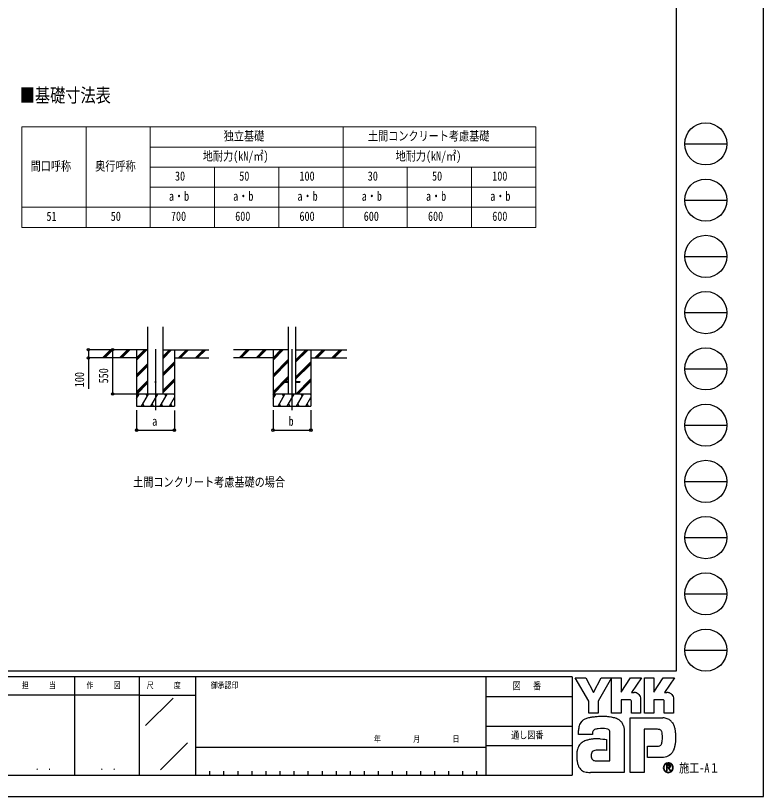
# Model space of a CAD drawing. Units: millimetres, scale not verified. Extents: x -14718 to 14718, y -10395 to 10395.
# Drawn here: x 5408 to 14718, y -10395 to -678 of the extents above; entities that cross this region are included whole.
import ezdxf
from ezdxf.enums import TextEntityAlignment as Align

# ---------------------------------------------------------------- set-up
doc = ezdxf.new("R2010")
doc.units = ezdxf.units.MM
doc.header["$LTSCALE"] = 50
doc.layers.add('0-1_TABLE1', color=7, linetype='Continuous', lineweight=18)
for name, color, linetype in [('0-2_USER1', 3, 'Continuous'), ('0-3_YKK_12', 2, 'Continuous'), ('0-4_YKK_13', 4, 'Continuous'), ('0-5_YKK_A1', 4, 'Continuous'), ('0-6_YKK_D', 6, 'Continuous'), ('0-7_YKK_ZWAK', 7, 'Continuous')]:
    doc.layers.add(name, color=color, linetype=linetype)
doc.styles.add('ＭＳ ゴシック', font='')
doc.styles.get('ＭＳ ゴシック').set_extended_font_data('MS Gothic')

msp = doc.modelspace()

# ---------------------------------------------------------------- linework, layer by layer
at = {"layer": '0-1_TABLE1'}
for p, q in [((5484.67, -2063.51), (11884.67, -2063.51)), ((5484.67, -2063.51), (5484.67, -3313.51)), ((6284.67, -2063.51), (6284.67, -3313.51)), ((7084.67, -2313.51), (11884.67, -2313.51)), ((7084.67, -2563.51), (11884.67, -2563.51)), ((7884.67, -2563.51), (7884.67, -3313.51)), ((8684.67, -2563.51), (8684.67, -3313.51)), ((10284.67, -2563.51), (10284.67, -3313.51)), ((11084.67, -2563.51), (11084.67, -3313.51)), ((7084.67, -2813.51), (11884.67, -2813.51))]:
    msp.add_line(p, q, dxfattribs=at)
for points in [[(7084.67, -2063.51), (7084.67, -2313.51), (7084.67, -3063.51), (7084.67, -3313.51)], [(9484.67, -2063.51), (9484.67, -2313.51), (9484.67, -2563.51), (9484.67, -2813.51), (9484.67, -3313.51)], [(11884.67, -2063.51), (11884.67, -2563.51), (11884.67, -2813.51), (11884.67, -3313.51)], [(5484.67, -3063.51), (7084.67, -3063.51), (7884.67, -3063.51), (8684.67, -3063.51), (9484.67, -3063.51), (11884.67, -3063.51)], [(5484.67, -3313.51), (6284.67, -3313.51), (11884.67, -3313.51)]]:
    msp.add_lwpolyline(points, dxfattribs=at)
at = {"layer": '0-3_YKK_12'}
for p, q in [((7149.84, -4828.29), (7149.84, -5587.5)), ((8848.3, -4828.29), (8848.3, -5587.5))]:
    msp.add_line(p, q, dxfattribs=at)
at = {"layer": '0-4_YKK_13'}
for p, q in [((8748.3, -5233), (8748.3, -5242)), ((8748.3, -5233), (8803.1, -5233)), ((8748.3, -5242), (8803.1, -5242)), ((8893.5, -5233), (8948.3, -5233)), ((8893.5, -5242), (8948.3, -5242)), ((8948.3, -5233), (8948.3, -5242))]:
    msp.add_line(p, q, dxfattribs=at)
msp.add_circle((7149.84, -5237.5), 5, dxfattribs=at)
at = {"layer": '0-5_YKK_A1'}
for p, q in [((7056.09, -5387.5), (7056.09, -4552.15)), ((7243.59, -5387.5), (7243.59, -4552.15)), ((8803.1, -4552.15), (8803.1, -5387.5)), ((8893.5, -4552.15), (8893.5, -5387.5)), ((7056.09, -4837.5), (6423.89, -4837.5)), ((6490.57, -4936.1), (6589.17, -4837.5)), ((6503.31, -4937.5), (6603.31, -4837.5)), ((6517.45, -4937.5), (6617.45, -4837.5)), ((6702.7, -4936.1), (6801.3, -4837.5)), ((6715.44, -4937.5), (6815.44, -4837.5)), ((6729.59, -4937.5), (6829.59, -4837.5)), ((6914.84, -4837.5), (6914.84, -5537.5)), ((6914.84, -4964.38), (7041.72, -4837.5)), ((6914.84, -4950.24), (7027.58, -4837.5)), ((6914.84, -4936.1), (7013.43, -4837.5)), ((7243.59, -4944), (7350.09, -4837.5)), ((7243.59, -4929.86), (7335.94, -4837.5)), ((7243.59, -4915.71), (7321.8, -4837.5)), ((7243.59, -4837.5), (7815.46, -4837.5)), ((7384.84, -4837.5), (7384.84, -5537.5)), ((7433.93, -4937.5), (7533.93, -4837.5)), ((7448.08, -4937.5), (7548.08, -4837.5)), ((7462.22, -4937.5), (7562.22, -4837.5)), ((7646.07, -4937.5), (7746.07, -4837.5)), ((7660.21, -4937.5), (7760.21, -4837.5)), ((7674.35, -4937.5), (7774.35, -4837.5)), ((8803.1, -4837.5), (8122.34, -4837.5)), ((8189.03, -4936.1), (8287.63, -4837.5)), ((8201.77, -4937.5), (8301.77, -4837.5)), ((8215.91, -4937.5), (8315.91, -4837.5)), ((8401.16, -4936.1), (8499.76, -4837.5)), ((8413.9, -4937.5), (8513.9, -4837.5)), ((8428.04, -4937.5), (8528.05, -4837.5)), ((8613.3, -4837.5), (8613.3, -5537.5)), ((8613.3, -4964.38), (8740.18, -4837.5)), ((8613.3, -4950.24), (8726.04, -4837.5)), ((8613.3, -4936.1), (8711.89, -4837.5)), ((8893.5, -4992.55), (9048.55, -4837.5)), ((8893.5, -4978.41), (9034.4, -4837.5)), ((8893.5, -4964.26), (9020.26, -4837.5)), ((8893.5, -4837.5), (9531.5, -4837.5)), ((9083.3, -4837.5), (9083.3, -5537.5)), ((9132.39, -4937.5), (9232.39, -4837.5)), ((9146.53, -4937.5), (9246.54, -4837.5)), ((9160.68, -4937.5), (9260.68, -4837.5)), ((9344.52, -4937.5), (9444.53, -4837.5)), ((9358.67, -4937.5), (9458.67, -4837.5)), ((9372.81, -4937.5), (9472.81, -4837.5)), ((6914.84, -4937.5), (6423.89, -4937.5)), ((7384.84, -4937.5), (7815.46, -4937.5)), ((8613.3, -4937.5), (8122.34, -4937.5)), ((9083.3, -4937.5), (9531.5, -4937.5)), ((6914.84, -5148.23), (7056.09, -5006.98)), ((6914.84, -5162.37), (7056.09, -5021.12)), ((6914.84, -5176.51), (7056.09, -5035.26)), ((7243.59, -5127.84), (7384.84, -4986.6)), ((7243.59, -5141.99), (7384.84, -5000.74)), ((7243.59, -5156.13), (7384.84, -5014.88)), ((8613.3, -5148.23), (8803.1, -4958.43)), ((8613.3, -5162.37), (8803.1, -4972.57)), ((8613.3, -5176.51), (8803.1, -4986.71)), ((8893.5, -5176.39), (9083.3, -4986.6)), ((8893.5, -5190.54), (9083.3, -5000.74)), ((8893.5, -5204.68), (9083.3, -5014.88)), ((6914.84, -5360.36), (7056.09, -5219.11)), ((6914.84, -5374.5), (7056.09, -5233.25)), ((7243.59, -5339.97), (7384.84, -5198.73)), ((7243.59, -5354.12), (7384.84, -5212.87)), ((7243.59, -5368.26), (7384.84, -5227.01)), ((8613.3, -5360.36), (8803.1, -5170.56)), ((8613.3, -5374.5), (8748.3, -5239.5)), ((8614.44, -5387.5), (8759.94, -5242)), ((8754.8, -5233), (8803.1, -5184.7)), ((8768.94, -5233), (8803.1, -5198.84)), ((8894.52, -5387.5), (9083.3, -5198.73)), ((8908.66, -5387.5), (9083.3, -5212.87)), ((8922.81, -5387.5), (9083.3, -5227.01)), ((6915.98, -5387.5), (7056.09, -5247.39)), ((7384.84, -5387.5), (6914.84, -5387.5)), ((6914.84, -5443.67), (6947.27, -5387.5)), ((6932.26, -5413.48), (6917.26, -5387.5)), ((6976.13, -5537.5), (7062.74, -5387.5)), ((7047.74, -5413.48), (7032.73, -5387.5)), ((7091.6, -5537.5), (7178.21, -5387.5)), ((7163.2, -5413.48), (7148.2, -5387.5)), ((7207.07, -5537.5), (7293.68, -5387.5)), ((7278.67, -5413.48), (7263.67, -5387.5)), ((7322.54, -5537.5), (7384.84, -5429.6)), ((7384.84, -5397.36), (7379.14, -5387.5)), ((9083.3, -5387.5), (8613.3, -5387.5)), ((8613.3, -5443.67), (8645.72, -5387.5)), ((8630.72, -5413.48), (8615.72, -5387.5)), ((8674.59, -5537.5), (8761.19, -5387.5)), ((8746.19, -5413.48), (8731.19, -5387.5)), ((8790.06, -5537.5), (8876.67, -5387.5)), ((8861.66, -5413.48), (8846.66, -5387.5)), ((8905.53, -5537.5), (8992.13, -5387.5)), ((8977.13, -5413.48), (8962.13, -5387.5)), ((9021, -5537.5), (9083.3, -5429.6)), ((9083.3, -5397.36), (9077.6, -5387.5)), ((6914.84, -5537.5), (7384.84, -5537.5)), ((6991.13, -5511.52), (7006.13, -5537.5)), ((7106.6, -5511.52), (7121.6, -5537.5)), ((7222.07, -5511.52), (7237.07, -5537.5)), ((7337.54, -5511.52), (7352.54, -5537.5)), ((8613.3, -5537.5), (9083.3, -5537.5)), ((8689.59, -5511.52), (8704.59, -5537.5)), ((8805.06, -5511.52), (8820.06, -5537.5)), ((8920.53, -5511.52), (8935.53, -5537.5)), ((9036, -5511.52), (9051, -5537.5))]:
    msp.add_line(p, q, dxfattribs=at)
at = {"layer": '0-6_YKK_D'}
for p, q in [((6489.5, -4837.5), (6313.84, -4837.5)), ((6648.78, -4837.5), (6613.84, -4837.5)), ((6614.84, -4837.5), (6614.84, -5387.5)), ((6489.5, -4937.5), (6313.84, -4937.5)), ((6913.84, -5387.5), (6613.84, -5387.5)), ((6914.84, -5587.5), (6914.84, -5838.5)), ((7384.84, -5591.57), (7384.84, -5838.5)), ((8613.3, -5587.5), (8613.3, -5838.5)), ((9083.3, -5587.5), (9083.3, -5838.5)), ((6914.84, -5837.5), (7384.84, -5837.5)), ((8613.3, -5837.5), (9083.3, -5837.5))]:
    msp.add_line(p, q, dxfattribs=at)
msp.add_lwpolyline([(6314.84, -4837.5), (6314.84, -4937.5), (6314.84, -5322.6)], dxfattribs=at)
for centre in [(6314.84, -4837.5), (6614.84, -4837.5), (6314.84, -4937.5), (6614.84, -5387.5), (6914.84, -5837.5), (7384.84, -5837.5), (8613.3, -5837.5), (9083.3, -5837.5)]:
    msp.add_circle(centre, 14.88, dxfattribs=at)
at = {"layer": '0-7_YKK_ZWAK'}
for p, q in [((13632.57, 9712.5), (13632.57, -8837.5)), ((13737.57, -2275), (14262.57, -2275)), ((13737.57, -2975), (14262.57, -2975)), ((13737.57, -3675), (14262.57, -3675)), ((13737.57, -4375), (14262.57, -4375)), ((13737.57, -5075), (14262.57, -5075)), ((13737.57, -5775), (14262.57, -5775)), ((13737.57, -6475), (14262.57, -6475)), ((13737.57, -7175), (14262.57, -7175)), ((13737.57, -7875), (14262.57, -7875)), ((13737.57, -8575), (14262.57, -8575)), ((13632.57, -8837.5), (-13667.43, -8837.5)), ((6142.57, -8907.5), (6142.57, -10132.5)), ((6947.57, -8907.5), (6947.57, -10132.5)), ((7647.57, -8907.5), (6947.57, -8907.5)), ((11261.32, -8907.5), (7647.57, -8907.5)), ((7647.57, -8907.5), (7647.57, -10132.5)), ((11261.32, -8907.5), (11261.32, -10132.5)), ((12337.57, -8907.5), (11261.32, -8907.5)), ((12337.57, -8907.5), (12337.57, -10132.5)), ((6947.57, -9135), (4532.57, -9135)), ((6947.57, -9135), (7647.57, -9135)), ((7024.87, -9514.02), (7367.63, -9171.25)), ((11261.32, -9152.5), (12337.57, -9152.5)), ((11261.32, -9520), (12337.57, -9520)), ((7212.35, -10065.96), (7549.12, -9729.19)), ((7647.57, -9782.5), (11261.32, -9782.5)), ((12337.57, -9765), (11261.32, -9765)), ((7822.57, -10080), (7822.57, -10132.5)), ((7997.57, -10080), (7997.57, -10132.5)), ((8172.57, -10080), (8172.57, -10132.5)), ((8347.57, -10080), (8347.57, -10132.5)), ((8522.57, -10080), (8522.57, -10132.5)), ((8697.57, -10080), (8697.57, -10132.5)), ((8872.57, -10080), (8872.57, -10132.5)), ((9047.57, -10080), (9047.57, -10132.5)), ((9222.57, -10080), (9222.57, -10132.5)), ((9397.57, -10080), (9397.57, -10132.5)), ((9572.57, -10080), (9572.57, -10132.5)), ((9747.57, -10080), (9747.57, -10132.5)), ((9922.57, -10080), (9922.57, -10132.5)), ((10097.57, -10080), (10097.57, -10132.5)), ((10272.57, -10080), (10272.57, -10132.5)), ((10447.57, -10080), (10447.57, -10132.5)), ((10622.57, -10080), (10622.57, -10132.5)), ((10797.57, -10080), (10797.57, -10132.5)), ((10972.57, -10080), (10972.57, -10132.5)), ((11147.57, -10080), (11147.57, -10132.5)), ((13533.36, -10093.93), (13533.36, -10093.93)), ((4532.57, -10132.5), (6947.57, -10132.5)), ((6947.57, -10132.5), (7647.57, -10132.5)), ((7647.57, -10132.5), (11261.32, -10132.5)), ((11261.32, -10132.5), (12337.57, -10132.5))]:
    msp.add_line(p, q, dxfattribs=at)
for points in [[(-14717.5, -10395), (14717.5, -10395), (14717.5, 10395), (-14717.5, 10395)], [(12376.07, -8918), (12504.91, -8918), (12601.65, -9100.35), (12698.14, -8918), (12827.07, -8918), (12661.85, -9211.97), (12661.85, -9359.47), (12544.34, -9359.47), (12544.34, -9208)]]:
    msp.add_lwpolyline(points, close=True, dxfattribs=at)
for points in [[(6947.57, -8907.5), (4532.57, -8907.5), (4532.57, -10132.5)], [(13056.91, -9193.13), (12945.69, -9193.13), (12945.69, -9359.34), (12827.2, -9359.34), (12827.2, -8918), (12945.69, -8918), (12945.69, -9098.55), (13062.24, -8918), (13201.44, -8918), (13076.56, -9100.74), (13080.98, -9100.74), (13085.87, -9100.74), (13090.88, -9100.74), (13095.71, -9100.74), (13100.03, -9100.74), (13103.51, -9100.74), (13105.84, -9100.74), (13106.68, -9100.74)], [(13466.29, -9193.13), (13355.19, -9193.13), (13355.19, -9359.47), (13236.64, -9359.47), (13236.64, -8918), (13355.19, -8918), (13355.19, -9098.55), (13471.61, -8918), (13610.81, -8918), (13485.93, -9100.74), (13490.4, -9100.74), (13495.31, -9100.74), (13500.33, -9100.74), (13505.15, -9100.74), (13509.45, -9100.74), (13512.91, -9100.74), (13515.22, -9100.74), (13516.06, -9100.74)], [(13140.77, -9107.75), (13154.92, -9115.83), (13166.9, -9126.37), (13176.54, -9138.92), (13183.64, -9153.02), (13188.04, -9168.24), (13189.54, -9184.12), (13189.54, -9359.76), (13073.94, -9359.76), (13073.94, -9209.93)], [(13550.19, -9107.75), (13564.38, -9115.83), (13576.41, -9126.37), (13586.09, -9138.92), (13593.24, -9153.02), (13597.66, -9168.24), (13599.18, -9184.12), (13599.18, -9359.47), (13483.31, -9359.47), (13483.31, -9209.93)], [(13401.04, -9560.27), (13234.18, -9560.27), (13234.18, -10097.5), (13059.31, -10097.5), (13059.31, -9417.77), (13465.73, -9417.77)], [(12976.98, -9517.08), (12981.95, -9537.16), (12984.76, -9558.65), (12985.65, -9581.55), (12985.65, -10097.5), (12563.43, -10097.5)], [(13575.5, -9465.79), (13586.9, -9480.19), (13595.45, -9494.13), (13601.41, -9506.75)], [(12616.79, -9563.09), (12608.65, -9567.67), (12602.31, -9573.26), (12597.51, -9579.79), (12594.02, -9587.18), (12591.62, -9595.36), (12590.06, -9604.24), (12589.12, -9613.76), (12588.55, -9623.84), (12413.61, -9624.26), (12414.12, -9600.33), (12415.09, -9573.45)], [(12683.81, -9679.35), (12716.93, -9681.53), (12742.96, -9684.45), (12759.99, -9687.18), (12766.09, -9688.81), (12766.09, -9822.65), (12746.73, -9820.61), (12725.5, -9819.46), (12703.76, -9819.02), (12682.9, -9819.08), (12664.29, -9819.47), (12649.29, -9819.98), (12639.29, -9820.43), (12635.65, -9820.62), (12620.52, -9823.39), (12607.47, -9827.72), (12596.51, -9833.64), (12587.63, -9841.19), (12580.84, -9850.39), (12576.14, -9861.27), (12573.53, -9873.85), (12573, -9888.17), (12574.67, -9903.91), (12578.01, -9916.93), (12582.82, -9927.46), (12588.89, -9935.76), (12596.01, -9942.08), (12603.97, -9946.67), (12612.56, -9949.77), (12621.56, -9951.63), (12807.42, -9951.63), (12807.42, -9607.76), (12807.47, -9600.94), (12807.12, -9594.28), (12806.24, -9587.85), (12804.75, -9581.76), (12802.52, -9576.09), (12799.45, -9570.92), (12795.43, -9566.34), (12790.36, -9562.44)], [(12790.36, -9562.44), (12779.46, -9558.16), (12762.03, -9554.53), (12739.79, -9551.86), (12714.48, -9550.43), (12687.79, -9550.54), (12661.47, -9552.49)], [(13460.39, -9663.49), (13460.17, -9641.21), (13459.11, -9621.14), (13456.6, -9603.52), (13452.03, -9588.57)], [(13560.97, -9873.4), (13544.82, -9885.95), (13528.01, -9895.82), (13510.64, -9903.18), (13492.85, -9908.22), (13474.77, -9911.11), (13456.52, -9912.03), (13276.76, -9912.03), (13276.76, -9770.82), (13378.13, -9770.82), (13396.82, -9770.56), (13413.25, -9768.97), (13427.35, -9764.83)], [(13561.12, -10019.09), (13561.04, -10017.04), (13560.78, -10015.06), (13560.36, -10013.17), (13559.77, -10011.36), (13559.01, -10009.64), (13558.09, -10008.03), (13557.02, -10006.53), (13555.78, -10005.14), (13554.16, -10003.71), (13552.36, -10002.46), (13550.39, -10001.4), (13548.26, -10000.52), (13545.97, -9999.84), (13543.54, -9999.35), (13540.97, -9999.05), (13538.27, -9998.95), (13511.74, -9998.95), (13511.74, -10076.99), (13519.76, -10076.99), (13519.76, -10006.91), (13538.27, -10006.91), (13540.18, -10006.97), (13541.98, -10007.16), (13543.66, -10007.47), (13545.22, -10007.9), (13546.65, -10008.45), (13547.95, -10009.11), (13549.11, -10009.89), (13550.13, -10010.78)], [(13553.26, -10019.09), (13552.77, -10022.84), (13551.43, -10025.8), (13549.41, -10028.05), (13546.91, -10029.69), (13544.1, -10030.8), (13541.17, -10031.49), (13538.29, -10031.84), (13535.65, -10031.93), (13528.71, -10031.93), (13532.21, -10037.89), (13555.13, -10077.25), (13564.3, -10077.25), (13542.2, -10039.37), (13544.27, -10038.96), (13546.24, -10038.43), (13548.12, -10037.8), (13549.88, -10037.06), (13551.54, -10036.21), (13553.08, -10035.25), (13554.49, -10034.19), (13555.78, -10033.01)]]:
    msp.add_lwpolyline(points, dxfattribs=at)
for centre in [(14000.07, -2275), (14000.07, -2975), (14000.07, -3675), (14000.07, -4375), (14000.07, -5075), (14000.07, -5775), (14000.07, -6475), (14000.07, -7175), (14000.07, -7875), (14000.07, -8575)]:
    msp.add_circle(centre, 262.5, dxfattribs=at)
for centre, radius, start, end in [((13106.86, -9188.16), 87.42, 78.26798, 90.11215), ((13108.11, -9181.8), 80.94, 66.19963, 78.22058), ((13516.23, -9188.32), 87.58, 78.27851, 90.10826), ((13517.43, -9182.18), 81.32, 66.2483, 78.23226), ((13057.53, -9209.53), 16.41, 358.57817, 92.1683), ((13466.98, -9209.45), 16.33, 358.29941, 92.43455), ((12564, -9575.11), 158.47, 108.37421, 122.42809), ((12590.52, -9669.42), 256.38, 100.93159, 107.35499), ((12677.19, -10089.86), 685.64, 97.86054, 101.37938), ((12717.87, -10372.53), 971.23, 94.90201, 97.9576), ((12720.64, -10395.16), 994, 91.6169, 94.94971), ((12716.79, -10234.21), 833.01, 87.51794, 91.66439), ((12727.61, -10002.22), 600.77, 81.92631, 87.59083), ((12759.56, -9783.31), 379.54, 73.67137, 82.05943), ((12806.94, -9624.71), 214.03, 60.60528, 73.9085), ((13459.09, -9604.75), 187.09, 78.73198, 87.96551), ((13464.58, -9576.69), 158.51, 69.03034, 78.69541), ((12624.64, -9575.53), 208.88, 163.48385, 171.57982), ((12570.62, -9559.51), 152.53, 152.2125, 163.4865), ((12547.28, -9547.44), 126.25, 138.03852, 152.12015), ((12547.26, -9548.03), 126.64, 122.60463, 137.83438), ((12826.34, -9586.03), 170.81, 52.17347, 59.90542), ((12843.69, -9563.57), 142.43, 43.55042, 52.14561), ((12853.25, -9554.33), 129.14, 34.48659, 43.50182), ((12853.31, -9554.13), 128.97, 25.58915, 34.43128), ((12841.84, -9559.51), 141.65, 17.43089, 25.54591), ((13469.69, -9563.05), 143.94, 59.39484, 68.9885), ((13472.06, -9558.9), 139.16, 50.3012, 59.3616), ((13471.19, -9559.88), 140.47, 42.05209, 50.28551), ((13401.82, -9599.84), 220.22, 14.76267, 25.00486), ((12732.32, -9591.6), 317.75, 171.55622, 176.72493), ((12662.97, -9672.7), 118.94, 102.4979, 112.84632), ((12685.98, -9771.98), 220.85, 96.37207, 102.75341), ((13402, -9646.04), 85.77, 77.94572, 90.63794), ((13409.45, -9611.06), 50.01, 60.20991, 77.92418), ((13414.28, -9601.97), 39.72, 39.8078, 59.75378), ((13407.49, -9607.16), 48.26, 22.65544, 39.38165), ((13266.76, -9636.65), 360.21, 7.9139, 14.95041), ((13131.85, -9656.27), 496.54, 2.54376, 8.01251), ((12567.15, -9879.01), 188.53, 112.58838, 120.58162), ((12589.48, -9932.65), 246.63, 106.61303, 112.59024), ((12624.58, -10050.65), 369.75, 99.87193, 106.59825), ((12644.25, -10161.45), 482.28, 94.78469, 99.91711), ((12653.83, -10271.7), 592.94, 90.80099, 94.81812), ((12655.28, -10353.79), 675.05, 87.57779, 90.82714), ((13273.74, -9683.65), 185.88, 347.14308, 355.40008), ((13062.71, -9665.52), 397.69, 355.2339, 0.29193), ((13076.59, -9661.76), 551.86, 352.8937, 357.82206), ((13054.52, -9660.34), 573.97, 357.76419, 2.60674), ((12631.44, -9872.43), 238.02, 164.97537, 174.56739), ((12573.6, -9857.01), 178.16, 153.89178, 164.94341), ((12547.25, -9844.34), 148.92, 142.04688, 153.80771), ((12542.16, -9840.7), 142.67, 130.60221, 141.94427), ((12550.56, -9850.8), 155.81, 120.60724, 130.53081), ((13411.02, -9728), 40.29, 293.91672, 314.09376), ((13405.52, -9723.15), 47.6, 314.78099, 333.92928), ((13370.17, -9705.98), 86.9, 334.00676, 347.34989), ((13476.26, -9762.99), 137.72, 326.23251, 339.61931), ((13346.92, -9712.91), 276.41, 339.22498, 347.31457), ((13192.02, -9676.77), 435.46, 347.15166, 352.97565), ((12733.47, -9882.2), 340.51, 174.55588, 182.47272), ((12923.74, -9879.21), 530.77, 181.90948, 187.89042), ((13444.3, -9741.85), 175.83, 311.57033, 318.66243), ((13423.95, -9724), 202.9, 318.67367, 325.29112), ((12700.42, -9910.62), 305.25, 187.80471, 196.36971), ((12582.52, -9945.45), 182.31, 196.3102, 208.20993), ((13533.46, -10038.66), 61.74, 90.09157, 179.92363), ((13533.07, -10038.46), 54.9, 134.8007, 180.12175), ((13533.23, -10038.15), 54.8, 89.86602, 135.149), ((13533.45, -10038.55), 61.63, 44.93442, 90.08536), ((13533.47, -10038.57), 55.21, 45.03108, 90.11509), ((13533.51, -10038.59), 55.2, 0.00643, 45.07115), ((13533.94, -10038.36), 61.15, 359.78949, 45.13288), ((12531.17, -9972.78), 124.15, 208.29777, 223.35561), ((12519.59, -9982.97), 108.73, 223.64205, 239.63663), ((12529.2, -9965.48), 128.68, 239.8785, 253.65355), ((12546.8, -9905.03), 191.64, 253.69102, 263.74909), ((12561.7, -9772.34), 325.16, 263.68487, 270.30455), ((13533.08, -10038.73), 61.37, 179.86065, 225.14399), ((13532.85, -10038.82), 54.68, 179.75513, 225.29722), ((13533.37, -10038.74), 61.57, 224.94536, 269.98445), ((13533.25, -10039.31), 54.62, 224.62822, 270.10973), ((13533.27, -10038.49), 55.44, 270.09072, 359.90926), ((13533.37, -10038.43), 61.88, 269.98802, 314.93777), ((13541.53, -10018.76), 11.73, 358.3894, 42.86139), ((13541.76, -10019.65), 19.37, 316.37674, 1.6565), ((13533.79, -10038.83), 61.3, 314.92572, 0.23508)]:
    msp.add_arc(centre, radius, start, end, dxfattribs=at)

# ---------------------------------------------------------------- texts
at = {"layer": '0-1_TABLE1', "style": 'ＭＳ ゴシック', "width": 0.8}
for s, p in [('独立基礎', (7999.07, -2267.26)), ('土間コンクリート考慮基礎', (9794.27, -2267.26)), ('地耐力(kN/㎡)', (7738.67, -2517.26)), ('地耐力(kN/㎡)', (10138.67, -2517.26)), ('間口呼称', (5594.87, -2642.26)), ('奥行呼称', (6399.07, -2642.26)), ('30', (7392.27, -2767.26)), ('50', (8192.27, -2767.26)), ('100', (8941.87, -2767.26)), ('30', (9792.27, -2767.26)), ('50', (10592.27, -2767.26)), ('100', (11341.87, -2767.26)), ('a・b', (7316.67, -3017.26)), ('a・b', (8116.67, -3017.26)), ('a・b', (8916.67, -3017.26)), ('a・b', (9716.67, -3017.26)), ('a・b', (10516.67, -3017.26)), ('a・b', (11316.67, -3017.26)), ('51', (5792.27, -3267.26)), ('50', (6592.27, -3267.26)), ('700', (7341.87, -3267.26)), ('600', (8141.87, -3267.26)), ('600', (8941.87, -3267.26)), ('600', (9741.87, -3267.26)), ('600', (10541.87, -3267.26)), ('600', (11341.87, -3267.26))]:
    msp.add_text(s, height=115.5, dxfattribs=at).set_placement(p, align=Align.BOTTOM_LEFT)
at = {"layer": '0-2_USER1', "style": 'ＭＳ ゴシック', "width": 0.8}
for s, height, p in [('■基礎寸法表', 173.2, (5459.29, -1807.87)), ('土間コンクリート考慮基礎の場合', 115.5, (6871.5, -6574.5))]:
    msp.add_text(s, height=height, dxfattribs=at).set_placement(p, align=Align.BOTTOM_LEFT)
at = {"layer": '0-6_YKK_D', "style": 'ＭＳ ゴシック', "width": 0.8}
for s, p in [('100', (6294.84, -5302.6)), ('550', (6594.84, -5255.3))]:
    msp.add_text(s, height=115.5, rotation=90, dxfattribs=at).set_placement(p, align=Align.BOTTOM_LEFT)
for s, p in [('a', (7107.84, -5817.5)), ('b', (8806.3, -5817.5))]:
    msp.add_text(s, height=115.5, dxfattribs=at).set_placement(p, align=Align.BOTTOM_LEFT)
at = {"layer": '0-7_YKK_ZWAK', "style": 'ＭＳ ゴシック', "width": 0.8}
for s, height, p in [('担     当', 76.98, (5485.27, -9073.75)), ('作     図', 76.98, (6290.27, -9073.75)), ('尺     度', 76.98, (7039.97, -9073.75)), ('御承認印', 76.98, (7836.98, -9073.75)), ('図\u3000 番', 89.81, (11596.91, -9091.25)), ('通し図番', 89.81, (11577.31, -9703.75)), ('年        月        日', 76.98, (9869.67, -9741.25)), ('施工-A１', 115.5, (13667.57, -10132.5)), ('． ．', 90.71, (5652.5, -10095.23)), ('． ．', 90.71, (6457.5, -10095.23))]:
    msp.add_text(s, height=height, dxfattribs=at).set_placement(p, align=Align.BOTTOM_LEFT)

doc.saveas('drawing.dxf')
